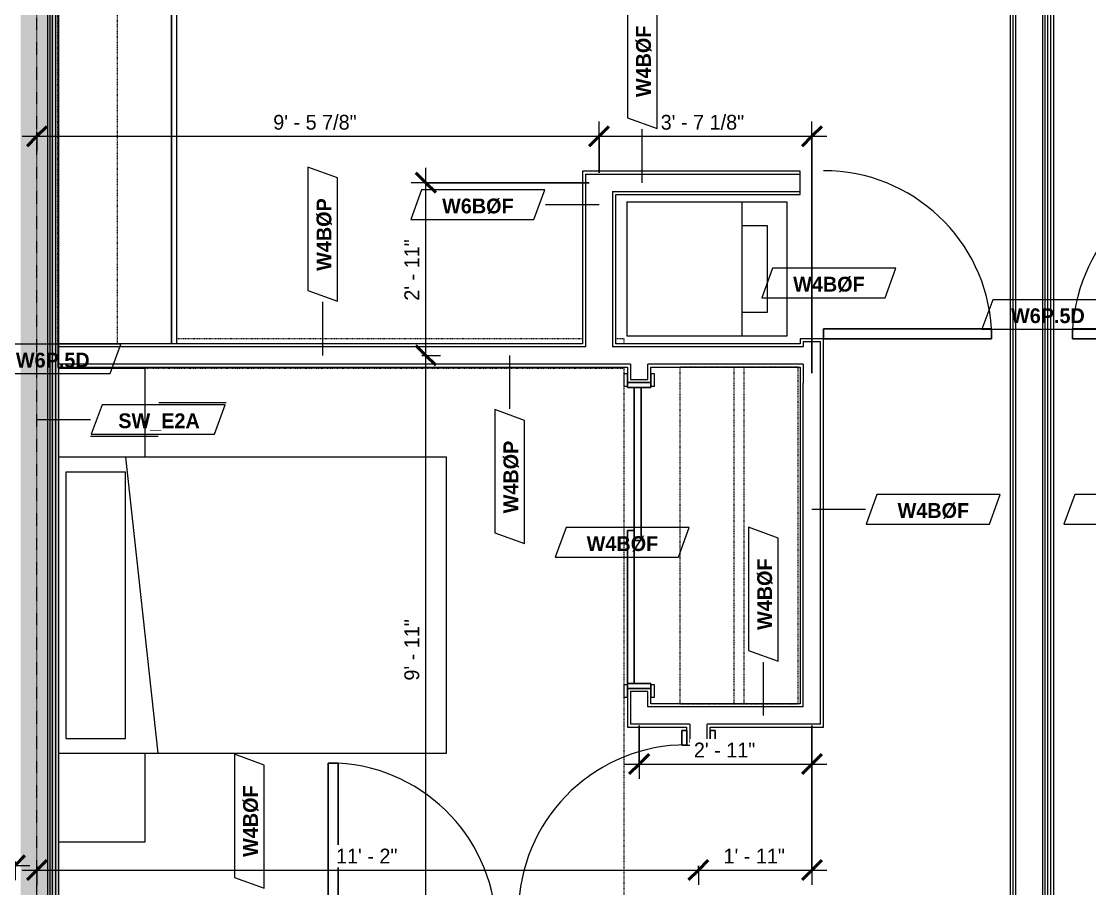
# Model space of a CAD drawing. Header units: inches. Extents: x -4010 to -1814, y 9846 to 12241.
# Drawn here: x -3341.9 to -3125.5, y 11808.7 to 11984.5 of the extents above; entities that cross this region are included whole.
import ezdxf

# ---------------------------------------------------------------- set-up
doc = ezdxf.new("R2010")
doc.units = ezdxf.units.IN
doc.header["$MEASUREMENT"] = 0
doc.linetypes.add('Dash', pattern=[0.25, 0.125, -0.125])
doc.linetypes.add('Dash 3_32_', pattern=[0.1875, 0.09375, -0.09375])
for name, color, linetype, lineweight in [('0-1', 7, 'Continuous', 5), ('A-ANNO-DIMS', 211, 'Continuous', 9), ('A-ANNO-DIMS-32', 211, 'Continuous', 9), ('A-DETL-1', 90, 'Dash 3_32_', 18), ('A-DOOR-3', 31, 'Continuous', 9), ('A-DOOR-4', 31, 'Continuous', 30), ('A-DOOR-FRAM-3', 31, 'Continuous', 30), ('A-WALL', 113, 'Continuous', 18), ('A-WALL-2', 250, 'Continuous', 18), ('A-WALL-3', 113, 'Continuous', 9), ('A-WALL-IDEN', 211, 'Continuous', 9), ('I-FURN', 30, 'Continuous', 9), ('I-FURN-HDLN', 30, 'Dash', 9), ('I-WALL-2', 241, 'Continuous', 5), ('I-WALL-3', 7, 'Continuous', 9), ('P-SANR-FIXT', 6, 'Continuous', 9), ('Q-CASE', 31, 'Continuous', 9), ('Q-CASE-HDLN', 31, 'Dash', 9)]:
    doc.layers.add(name, color=color, linetype=linetype, lineweight=lineweight)
doc.styles.add('Century Gothic', font='ufonts.com_century-gothic.ttf', dxfattribs={"height": 3})
doc.styles.add('Century Gothic_B_1', font='GOTHICB.TTF', dxfattribs={"height": 3})
doc.dimstyles.new('OD_1__HACK_2', dxfattribs={"dimscale": 12, "dimtxt": 3.132505, "dimasz": 0.333333, "dimexe": 0.25, "dimexo": 0.166667, "dimgap": 0.041667, "dimtad": 1, "dimdec": 4, "dimrnd": 0.0625, "dimzin": 3, "dimdsep": 46, "dimlunit": 4, "dimtxsty": 'Century Gothic', "dimblk1": 'OBLIQUE', "dimblk2": 'OBLIQUE', "dimsah": 1, "dimcen": 0.09, "dimdle": 0.25, "dimazin": 0, "dimtfac": 1, "dimtdec": 4, "dimtix": 1, "dimtmove": 0, "dimatfit": 3, "dimfxl": 1, "dimtvp": 1, "dimtfill": 1, "dimfrac": 2, "dimtolj": 1, "dimtzin": 0, "dimarcsym": 2})

# ---------------------------------------------------------------- blocks, each defined once
blk = doc.blocks.new('CTR - 1st Phase - Common Walls_rvt-1-UNIT PLANS - 2ND _ 3RD FLOOR')
at = {"layer": 'I-WALL-2'}
for points in [[(-3342.04, 11724.74), (-3336.54, 11724.74), (-3336.54, 12110.34), (-3342.04, 12110.34), (-3342.04, 11725.36)], [(-3336.54, 11724.74), (-3336.04, 11724.74), (-3336.04, 12110.34), (-3336.54, 12110.34), (-3336.54, 11725.36)], [(-3336.04, 11724.74), (-3335.54, 11724.74), (-3335.54, 12110.34), (-3336.04, 12110.34), (-3336.04, 11725.36)], [(-3335.54, 11724.74), (-3334.91, 11724.74), (-3334.91, 12110.34), (-3335.54, 12110.34), (-3335.54, 11725.36)], [(-3334.91, 11725.36), (-3334.29, 11725.36), (-3334.29, 12110.34), (-3334.91, 12110.34), (-3334.91, 11726.32)]]:
    blk.add_hatch(color=256, dxfattribs=at).paths.add_polyline_path(points, flags=0)
at = {"layer": 'A-WALL-2'}
for p, q in [((-3336.54, 11725.36), (-3336.54, 12110.34)), ((-3336.04, 11725.36), (-3336.04, 12110.34)), ((-3335.54, 11725.36), (-3335.54, 12110.34)), ((-3334.91, 11725.36), (-3334.91, 12110.34)), ((-3140.94, 11743.36), (-3140.94, 12110.34)), ((-3140.44, 11743.36), (-3140.44, 12110.34)), ((-3134.94, 11743.36), (-3134.94, 12110.34)), ((-3134.44, 11743.36), (-3134.44, 12110.34)), ((-3133.94, 11743.36), (-3133.94, 12110.34)), ((-3133.31, 11743.36), (-3133.31, 12110.34))]:
    blk.add_line(p, q, dxfattribs=at)
at = {"layer": 'I-WALL-3'}
for p, q in [((-3334.29, 11761.49), (-3334.29, 12110.34)), ((-3141.56, 12110.34), (-3141.56, 11743.36)), ((-3132.69, 11743.36), (-3132.69, 12110.34))]:
    blk.add_line(p, q, dxfattribs=at)
blk = doc.blocks.new('SWING - SINGLE - FLUSH - 34_ x 80_ - OFFSET PIVOT DOOR AT WASHER_DRYER-3630089-UNIT PLANS - 2ND _ 3RD FLOOR')
at = {"layer": 'A-DOOR-3'}
blk.add_arc((17, -2.37), 34.07, 180, 266.6343, dxfattribs=at)
at = {"layer": 'A-DOOR-4'}
for p, q in [((15, -2.37), (15, -36.38)), ((17, -2.37), (15, -2.37)), ((17, -2.37), (17, -36.38)), ((17, -36.38), (15, -36.38))]:
    blk.add_line(p, q, dxfattribs=at)
blk = doc.blocks.new('SLIDING - FLUSH - 5-0 x 6-8-3934327-UNIT PLANS - 2ND _ 3RD FLOOR')
at = {"layer": 'A-DOOR-3'}
for p, q in [((-30.25, 3), (-32.75, 3)), ((-32.75, 3), (-32.75, 2.25)), ((-32.75, 2.25), (-30.25, 2.25)), ((-30.25, 2.25), (-30.25, 3)), ((30.25, 3), (30.25, 2.25)), ((32.75, 3), (30.25, 3)), ((30.25, 2.25), (32.75, 2.25)), ((32.75, 2.25), (32.75, 3)), ((-30.25, -2.5), (-32.75, -2.5)), ((-32.75, -2.5), (-32.75, -3.25)), ((-32.75, -3.25), (-30.25, -3.25)), ((-30.25, -3.25), (-30.25, -2.5)), ((32.75, -2.5), (30.25, -2.5)), ((30.25, -2.5), (30.25, -3.25)), ((30.25, -3.25), (32.75, -3.25)), ((32.75, -3.25), (32.75, -2.5))]:
    blk.add_line(p, q, dxfattribs=at)
at = {"layer": 'A-DOOR-4'}
for p, q in [((1, 2.25), (-30, 2.25)), ((-30, 2.25), (-30, 0.88)), ((1, 0.88), (1, 2.25)), ((-30, 0.88), (1, 0.88)), ((30, 0.88), (-1, 0.88)), ((-1, 0.88), (-1, -0.5)), ((30, -0.5), (30, 0.88)), ((-1, -0.5), (30, -0.5))]:
    blk.add_line(p, q, dxfattribs=at)
at = {"layer": 'A-DOOR-FRAM-3'}
for p, q in [((-30, 2.25), (-31, 2.25)), ((-31, 2.25), (-31, -2.5)), ((-30, -2.5), (-30, 2.25)), ((31, 2.25), (30, 2.25)), ((30, 2.25), (30, -2.5)), ((31, -2.5), (31, 2.25)), ((-31, -2.5), (-30, -2.5)), ((30, -2.5), (31, -2.5))]:
    blk.add_line(p, q, dxfattribs=at)
blk = doc.blocks.new('SWING - SINGLE - FLUSH - 2-10 x 6-8 - PRIVACY-3199405-UNIT PLANS - 2ND _ 3RD FLOOR')
at = {"layer": 'A-DOOR-3'}
blk.add_arc((17, -2.37), 34.07, 180, 266.6343, dxfattribs=at)
at = {"layer": 'A-DOOR-4'}
for p, q in [((15, -2.37), (15, -36.38)), ((17, -2.37), (15, -2.37)), ((17, -2.37), (17, -36.38)), ((17, -36.38), (15, -36.38))]:
    blk.add_line(p, q, dxfattribs=at)
at = {"layer": 'A-DOOR-FRAM-3'}
for p, q in [((-20, 2.38), (-20, 3.38)), ((-20, 3.38), (-17, 3.38)), ((-17, 2.38), (-20, 2.38)), ((-17, 3.38), (-17, 2.38)), ((17, 2.38), (17, 3.38)), ((17, 3.38), (20, 3.38)), ((20, 2.38), (17, 2.38)), ((20, 3.38), (20, 2.38)), ((-20, -2.37), (-17, -2.37)), ((-20, -3.37), (-20, -2.37)), ((-17, -3.37), (-20, -3.37)), ((-17, -2.37), (-17, -3.37)), ((17, -2.37), (20, -2.37)), ((17, -3.37), (17, -2.37)), ((20, -3.37), (17, -3.37)), ((20, -2.37), (20, -3.37))]:
    blk.add_line(p, q, dxfattribs=at)
blk = doc.blocks.new('OD_CW_Closet - OD_CW_Closet-3786619-UNIT PLANS - 2ND _ 3RD FLOOR')
at = {"layer": 'Q-CASE-HDLN'}
for p, q in [((68.99, 24), (0.74, 24)), ((0.74, 24), (0.74, 0)), ((68.99, 0), (68.99, 24)), ((0.74, 13), (68.99, 13)), ((0.74, 11), (68.99, 11)), ((0.74, 0), (68.99, 0))]:
    blk.add_line(p, q, dxfattribs=at)
blk = doc.blocks.new('SWING - SINGLE - FLUSH - 34_ x 80_ - OFFSET PIVOT DOOR AT WASHER_DRYER-3629691-UNIT PLANS - 2ND _ 3RD FLOOR')
at = {"layer": 'A-DOOR-3'}
blk.add_arc((17, 2.37), 34.07, 93.3657, 180, dxfattribs=at)
at = {"layer": 'A-DOOR-4'}
for p, q in [((15, 2.37), (15, 36.38)), ((17, 36.38), (15, 36.38)), ((17, 2.37), (17, 36.38)), ((17, 2.37), (15, 2.37))]:
    blk.add_line(p, q, dxfattribs=at)
blk = doc.blocks.new('Bed-Standard - Queen 60_ x 79_-1242961-UNIT PLANS - 2ND _ 3RD FLOOR')
at = {"layer": 'I-FURN'}
for p, q in [((-19.31, 37.2), (-19.31, -41.3)), ((40.69, -41.3), (40.69, 37.2)), ((-16.31, 35.7), (-16.31, 23.7)), ((-16.31, 35.7), (37.69, 35.7)), ((37.69, 35.7), (37.69, 23.7)), ((40.69, 23.7), (-19.31, 17.13)), ((-16.31, 23.7), (37.69, 23.7)), ((-19.31, -41.3), (40.69, -41.3))]:
    blk.add_line(p, q, dxfattribs=at)
at = {"layer": 'I-FURN-HDLN'}
for p, q in [((58.69, -77.3), (58.69, 37.2)), ((64.69, -68.86), (64.69, 13.39)), ((-55.31, -17.36), (-55.31, -51.36)), ((64.69, -77.3), (64.69, -75.61)), ((-55.31, -77.3), (-7.94, -77.3)), ((-5.44, -77.3), (55.06, -77.3)), ((57.56, -77.3), (58.94, -77.3)), ((63.69, -77.3), (64.69, -77.3))]:
    blk.add_line(p, q, dxfattribs=at)
blk = doc.blocks.new('Stacked Washer and Dryer - 26_x25_ - Private-3627842-UNIT PLANS - 2ND _ 3RD FLOOR')
at = {"layer": 'P-SANR-FIXT'}
for p, q in [((0, 13.625), (32.4375, 13.625)), ((0, 13.625), (0, -13.625)), ((23.34375, -13.625), (23.34375, 13.625)), ((32.4375, 13.625), (32.4375, -13.625)), ((28.53125, 8.75), (23.34375, 8.75)), ((28.53125, -8.75), (28.53125, 8.75)), ((23.34375, -8.75), (28.53125, -8.75)), ((32.4375, -13.625), (0, -13.625))]:
    blk.add_line(p, q, dxfattribs=at)
blk = doc.blocks.new('Table-Night Stand - 18_ x 18_ x 24_-V38-UNIT PLANS - 2ND _ 3RD FLOOR')
at = {"layer": 'I-FURN'}
for p, q in [((18.15, 0), (18.15, 17.5)), ((0.15, 0), (18.15, 0))]:
    blk.add_line(p, q, dxfattribs=at)
blk = doc.blocks.new('Table-Night Stand - 18_ x 18_ x 24_-V39-UNIT PLANS - 2ND _ 3RD FLOOR')
at = {"layer": 'I-FURN'}
for p, q in [((0.15, 17.5), (0.15, 0)), ((0.15, 0), (18.15, 0))]:
    blk.add_line(p, q, dxfattribs=at)
blk = doc.blocks.new('OD_CW_Base Cabinet - OD_CW_Base Cabinet-3857764-UNIT PLANS - 2ND _ 3RD FLOOR')
at = {"layer": 'Q-CASE'}
for p, q in [((0.74, 0), (191.34, 0)), ((0.74, 0), (191.34, 0)), ((191.34, -1), (0.74, -1)), ((0.74, -1), (191.34, -1))]:
    blk.add_line(p, q, dxfattribs=at)
blk = doc.blocks.new('OD_CW_Upper Cabinet - OD_CW_Upper Cabinet-3856839-UNIT PLANS - 2ND _ 3RD FLOOR')
at = {"layer": 'Q-CASE-HDLN'}
for p, q in [((0.74, -24), (0.74, -12)), ((0.74, -12), (191.34, -12)), ((191.34, -12), (191.34, -24)), ((191.34, -24), (0.74, -24))]:
    blk.add_line(p, q, dxfattribs=at)
blk = doc.blocks.new('DIMBLOCK187-UNIT PLANS - 2ND _ 3RD FLOOR')
at = {"layer": 'A-ANNO-DIMS-32', "lineweight": 50}
for p, q in [((-3259.94, 11916.74), (-3261.94, 11918.74)), ((-3259.94, 11916.74), (-3257.94, 11914.74)), ((-3259.94, 11797.74), (-3261.94, 11799.74)), ((-3259.94, 11797.74), (-3257.94, 11795.74))]:
    blk.add_line(p, q, dxfattribs=at)
at = {"layer": 'A-ANNO-DIMS-32'}
for p, q in [((-3260.77, 11916.74), (-3256.94, 11916.74)), ((-3259.94, 11916.74), (-3260.77, 11916.74)), ((-3259.94, 11797.74), (-3259.94, 11916.74)), ((-3260.77, 11797.74), (-3256.94, 11797.74)), ((-3259.94, 11797.74), (-3260.77, 11797.74))]:
    blk.add_line(p, q, dxfattribs=at)
at = {"layer": 'A-ANNO-DIMS-32', "color": 0, "insert": (-3264.29, 11850.83), "char_height": 3, "width": 15.394, "attachment_point": 1, "rotation": 90, "line_spacing_factor": 0.984502, "style": 'Century Gothic', "bg_fill": 3, "box_fill_scale": 1.25, "bg_fill_color": 256, "bg_fill_true_color": 13158600, "bg_fill_transparency": 0}
blk.add_mtext('9\' - 11"', dxfattribs=at)
blk = doc.blocks.new('_Oblique')
at = {"color": 0, "linetype": 'ByBlock', "lineweight": -2}
blk.add_line((-0.5, -0.5), (0.5, 0.5), dxfattribs=at)
blk = doc.blocks.new('DIMBLOCK188-UNIT PLANS - 2ND _ 3RD FLOOR')
at = {"layer": 'A-ANNO-DIMS-32', "lineweight": 50}
for p, q in [((-3259.94, 11951.74), (-3261.94, 11953.74)), ((-3259.94, 11951.74), (-3257.94, 11949.74)), ((-3259.94, 11916.74), (-3261.94, 11918.74)), ((-3259.94, 11916.74), (-3257.94, 11914.74))]:
    blk.add_line(p, q, dxfattribs=at)
at = {"layer": 'A-ANNO-DIMS-32'}
for p, q in [((-3259.94, 11916.74), (-3259.94, 11954.74)), ((-3226.85, 11951.74), (-3262.94, 11951.74)), ((-3259.94, 11951.74), (-3226.85, 11951.74)), ((-3260.77, 11916.74), (-3256.94, 11916.74)), ((-3259.94, 11916.74), (-3260.77, 11916.74))]:
    blk.add_line(p, q, dxfattribs=at)
at = {"layer": 'A-ANNO-DIMS-32', "color": 0, "insert": (-3264.29, 11927.83), "char_height": 3, "width": 15.394, "attachment_point": 1, "rotation": 90, "line_spacing_factor": 0.984502, "style": 'Century Gothic', "bg_fill": 3, "box_fill_scale": 1.25, "bg_fill_color": 256, "bg_fill_true_color": 13158600, "bg_fill_transparency": 0}
blk.add_mtext('2\' - 11"', dxfattribs=at)
blk = doc.blocks.new('DIMBLOCK189-UNIT PLANS - 2ND _ 3RD FLOOR')
at = {"layer": 'A-ANNO-DIMS-32'}
for p, q in [((-3216.72, 11841.74), (-3216.72, 11830.91)), ((-3216.72, 11833.91), (-3216.72, 11841.74)), ((-3181.72, 11841.74), (-3181.72, 11830.91)), ((-3181.72, 11833.91), (-3181.72, 11841.74)), ((-3219.72, 11833.91), (-3178.72, 11833.91))]:
    blk.add_line(p, q, dxfattribs=at)
at = {"layer": 'A-ANNO-DIMS-32', "lineweight": 50}
for p, q in [((-3216.72, 11833.91), (-3214.72, 11835.91)), ((-3181.72, 11833.91), (-3179.72, 11835.91)), ((-3216.72, 11833.91), (-3218.72, 11831.91)), ((-3181.72, 11833.91), (-3183.72, 11831.91))]:
    blk.add_line(p, q, dxfattribs=at)
at = {"layer": 'A-ANNO-DIMS-32', "color": 0, "insert": (-3205.64, 11838.25), "char_height": 3, "width": 15.394, "attachment_point": 1, "line_spacing_factor": 0.984502, "style": 'Century Gothic', "bg_fill": 3, "box_fill_scale": 1.25, "bg_fill_color": 256, "bg_fill_true_color": 13158600, "bg_fill_transparency": 0}
blk.add_mtext('2\' - 11"', dxfattribs=at)
blk = doc.blocks.new('DIMBLOCK190-UNIT PLANS - 2ND _ 3RD FLOOR')
at = {"layer": 'A-ANNO-DIMS-32'}
for p, q in [((-3224.85, 11953.74), (-3224.85, 11964.16)), ((-3338.72, 11961.98), (-3338.72, 11958.16)), ((-3338.72, 11961.16), (-3338.72, 11961.98)), ((-3341.72, 11961.16), (-3224.85, 11961.16)), ((-3224.85, 11961.16), (-3224.85, 11953.74))]:
    blk.add_line(p, q, dxfattribs=at)
at = {"layer": 'A-ANNO-DIMS-32', "lineweight": 50}
for p, q in [((-3338.72, 11961.16), (-3336.72, 11963.16)), ((-3224.85, 11961.16), (-3222.85, 11963.16)), ((-3338.72, 11961.16), (-3340.72, 11959.16)), ((-3224.85, 11961.16), (-3226.85, 11959.16))]:
    blk.add_line(p, q, dxfattribs=at)
at = {"layer": 'A-ANNO-DIMS-32', "color": 0, "insert": (-3290.86, 11965.5), "char_height": 3, "width": 21.7784, "attachment_point": 1, "line_spacing_factor": 0.984502, "style": 'Century Gothic', "bg_fill": 3, "box_fill_scale": 1.25, "bg_fill_color": 256, "bg_fill_true_color": 13158600, "bg_fill_transparency": 0}
blk.add_mtext('9\' - 5 7/8"', dxfattribs=at)
blk = doc.blocks.new('DIMBLOCK191-UNIT PLANS - 2ND _ 3RD FLOOR')
at = {"layer": 'A-ANNO-DIMS-32'}
for p, q in [((-3224.85, 11953.74), (-3224.85, 11964.16)), ((-3181.72, 11913.12), (-3181.72, 11964.16)), ((-3224.85, 11961.16), (-3178.72, 11961.16)), ((-3224.85, 11961.16), (-3224.85, 11953.74)), ((-3181.72, 11961.16), (-3181.72, 11913.12))]:
    blk.add_line(p, q, dxfattribs=at)
at = {"layer": 'A-ANNO-DIMS-32', "lineweight": 50}
for p, q in [((-3224.85, 11961.16), (-3222.85, 11963.16)), ((-3181.72, 11961.16), (-3179.72, 11963.16)), ((-3224.85, 11961.16), (-3226.85, 11959.16)), ((-3181.72, 11961.16), (-3183.72, 11959.16))]:
    blk.add_line(p, q, dxfattribs=at)
at = {"layer": 'A-ANNO-DIMS-32', "color": 0, "insert": (-3212.36, 11965.5), "char_height": 3, "width": 21.7784, "attachment_point": 1, "line_spacing_factor": 0.984502, "style": 'Century Gothic', "bg_fill": 3, "box_fill_scale": 1.25, "bg_fill_color": 256, "bg_fill_true_color": 13158600, "bg_fill_transparency": 0}
blk.add_mtext('3\' - 7 1/8"', dxfattribs=at)
blk = doc.blocks.new('DIMBLOCK192-UNIT PLANS - 2ND _ 3RD FLOOR')
at = {"layer": 'A-ANNO-DIMS-32', "lineweight": 50}
for p, q in [((-3338.72, 11812.42), (-3336.72, 11814.42)), ((-3204.72, 11812.42), (-3202.72, 11814.42)), ((-3338.72, 11812.42), (-3340.72, 11810.42)), ((-3204.72, 11812.42), (-3206.72, 11810.42))]:
    blk.add_line(p, q, dxfattribs=at)
at = {"layer": 'A-ANNO-DIMS-32'}
for p, q in [((-3341.72, 11812.42), (-3204.72, 11812.42)), ((-3338.72, 11813.25), (-3338.72, 11809.42)), ((-3338.72, 11812.42), (-3338.72, 11813.25)), ((-3204.72, 11813.25), (-3204.72, 11809.42)), ((-3204.72, 11812.42), (-3204.72, 11813.25))]:
    blk.add_line(p, q, dxfattribs=at)
at = {"layer": 'A-ANNO-DIMS-32', "color": 0, "insert": (-3278.14, 11816.76), "char_height": 3, "width": 15.394, "attachment_point": 1, "line_spacing_factor": 0.984502, "style": 'Century Gothic', "bg_fill": 3, "box_fill_scale": 1.25, "bg_fill_color": 256, "bg_fill_true_color": 13158600, "bg_fill_transparency": 0}
blk.add_mtext('11\' - 2"', dxfattribs=at)
blk = doc.blocks.new('DIMBLOCK193-UNIT PLANS - 2ND _ 3RD FLOOR')
at = {"layer": 'A-ANNO-DIMS-32'}
for p, q in [((-3181.72, 11841.74), (-3181.72, 11809.42)), ((-3181.72, 11812.42), (-3181.72, 11841.74)), ((-3204.72, 11813.25), (-3204.72, 11809.42)), ((-3204.72, 11812.42), (-3204.72, 11813.25)), ((-3204.72, 11812.42), (-3178.72, 11812.42))]:
    blk.add_line(p, q, dxfattribs=at)
at = {"layer": 'A-ANNO-DIMS-32', "lineweight": 50}
for p, q in [((-3204.72, 11812.42), (-3202.72, 11814.42)), ((-3181.72, 11812.42), (-3179.72, 11814.42)), ((-3204.72, 11812.42), (-3206.72, 11810.42)), ((-3181.72, 11812.42), (-3183.72, 11810.42))]:
    blk.add_line(p, q, dxfattribs=at)
at = {"layer": 'A-ANNO-DIMS-32', "color": 0, "insert": (-3199.64, 11816.76), "char_height": 3, "width": 15.394, "attachment_point": 1, "line_spacing_factor": 0.984502, "style": 'Century Gothic', "bg_fill": 3, "box_fill_scale": 1.25, "bg_fill_color": 256, "bg_fill_true_color": 13158600, "bg_fill_transparency": 0}
blk.add_mtext('1\' - 11"', dxfattribs=at)
blk = doc.blocks.new('DIMBLOCK207-UNIT PLANS - 2ND _ 3RD FLOOR')
at = {"layer": 'A-ANNO-DIMS-32', "lineweight": 50}
for p, q in [((-3367.16, 11813.35), (-3365.16, 11815.35)), ((-3343.16, 11813.35), (-3341.16, 11815.35)), ((-3367.16, 11813.35), (-3369.16, 11811.35)), ((-3343.16, 11813.35), (-3345.16, 11811.35))]:
    blk.add_line(p, q, dxfattribs=at)
at = {"layer": 'A-ANNO-DIMS-32'}
for p, q in [((-3370.16, 11813.35), (-3340.16, 11813.35)), ((-3367.16, 11814.18), (-3367.16, 11810.35)), ((-3367.16, 11813.35), (-3367.16, 11814.18)), ((-3343.16, 11814.18), (-3343.16, 11810.35)), ((-3343.16, 11813.35), (-3343.16, 11814.18))]:
    blk.add_line(p, q, dxfattribs=at)
at = {"layer": 'A-ANNO-DIMS-32', "color": 0, "insert": (-3360.4, 11817.7), "char_height": 3, "width": 12.5897, "attachment_point": 1, "line_spacing_factor": 0.984502, "style": 'Century Gothic', "bg_fill": 3, "box_fill_scale": 1.25, "bg_fill_color": 256, "bg_fill_true_color": 13158600, "bg_fill_transparency": 0}
blk.add_mtext('2\' - 0"', dxfattribs=at)
blk = doc.blocks.new('Wall Tag - Arch Wall-3956453-UNIT PLANS - 2ND _ 3RD FLOOR')
at = {"layer": 'A-WALL-IDEN'}
for p, q in [((-0.3561, 0.0937), (-0.4244, -0.0937)), ((0.4244, 0.0937), (-0.3561, 0.0937)), ((0.3561, -0.0937), (0.4244, 0.0937)), ((-0.4244, -0.0937), (0.3561, -0.0937))]:
    blk.add_line(p, q, dxfattribs=at)
blk = doc.blocks.new('Wall Tag - Shear Wall-3956451-UNIT PLANS - 2ND _ 3RD FLOOR')
at = {"layer": 'A-WALL-IDEN'}
for p, q in [((-0.3561, 0.0937), (-0.4244, -0.0937)), ((0.4244, 0.0937), (-0.3561, 0.0937)), ((0.4291, 0.1068), (0.0033, 0.1068)), ((0.3561, -0.0937), (0.4244, 0.0937)), ((0, -0.1068), (-0.4291, -0.1068)), ((-0.4244, -0.0937), (0.3561, -0.0937))]:
    blk.add_line(p, q, dxfattribs=at)

msp = doc.modelspace()

# ---------------------------------------------------------------- linework, layer by layer
at = {"layer": 'A-DETL-1'}
msp.add_line((-3338.72374, 11725.3644), (-3338.72374, 12079.3644), dxfattribs=at)
at = {"layer": 'A-WALL'}
for p, q in [((-3227.59874, 11953.4894), (-3184.09874, 11953.4894)), ((-3227.59874, 11953.4894), (-3227.59874, 11918.4894)), ((-3222.09874, 11949.9894), (-3184.09874, 11949.9894)), ((-3222.09874, 11949.9894), (-3222.09874, 11918.4894)), ((-3227.59874, 11918.4894), (-3334.47374, 11918.4894)), ((-3183.47374, 11918.4894), (-3222.09874, 11918.4894)), ((-3183.47374, 11919.4894), (-3183.47374, 11918.4894)), ((-3179.97374, 11919.4894), (-3183.47374, 11919.4894)), ((-3179.97374, 11911.11899), (-3179.97374, 11919.4894)), ((-3218.47374, 11914.9894), (-3334.47374, 11914.9894)), ((-3218.47374, 11914.9894), (-3218.47374, 11911.8644)), ((-3214.97374, 11911.8644), (-3214.97374, 11914.9894)), ((-3183.47374, 11914.9894), (-3214.97374, 11914.9894)), ((-3183.47374, 11914.9894), (-3183.47374, 11911.11899)), ((-3218.47374, 11911.8644), (-3214.97374, 11911.8644)), ((-3183.47374, 11845.4894), (-3183.47374, 11911.11899)), ((-3179.97374, 11841.9894), (-3179.97374, 11911.11899)), ((-3214.97374, 11848.6144), (-3218.47374, 11848.6144)), ((-3218.47374, 11848.6144), (-3218.47374, 11841.9894)), ((-3214.97374, 11845.4894), (-3214.97374, 11848.6144)), ((-3183.47374, 11845.4894), (-3214.97374, 11845.4894)), ((-3206.47374, 11841.9894), (-3218.47374, 11841.9894)), ((-3206.47374, 11841.9894), (-3206.47374, 11838.3644)), ((-3202.97374, 11838.3644), (-3202.97374, 11841.9894)), ((-3179.97374, 11841.9894), (-3202.97374, 11841.9894)), ((-3206.47374, 11838.3644), (-3202.97374, 11838.3644))]:
    msp.add_line(p, q, dxfattribs=at)
at = {"layer": 'A-WALL-3'}
for p, q in [((-3184.09874, 11954.1144), (-3228.22374, 11954.1144)), ((-3228.22374, 11954.1144), (-3228.22374, 11919.1144)), ((-3184.09874, 11949.3644), (-3184.09874, 11954.1144)), ((-3221.47374, 11949.3644), (-3184.09874, 11949.3644)), ((-3221.47374, 11919.1144), (-3221.47374, 11949.3644)), ((-3228.22374, 11919.1144), (-3334.47374, 11919.1144)), ((-3334.47374, 11919.1144), (-3334.47374, 11914.3644)), ((-3184.09874, 11919.1144), (-3221.47374, 11919.1144)), ((-3184.09874, 11920.1144), (-3184.09874, 11919.1144)), ((-3179.34874, 11920.1144), (-3184.09874, 11920.1144)), ((-3179.34874, 11911.11899), (-3179.34874, 11920.1144)), ((-3334.47374, 11914.3644), (-3219.09874, 11914.3644)), ((-3219.09874, 11914.3644), (-3219.09874, 11911.2394)), ((-3214.34874, 11911.2394), (-3214.34874, 11914.3644)), ((-3214.34874, 11914.3644), (-3184.09874, 11914.3644)), ((-3184.09874, 11914.3644), (-3184.09874, 11911.11899)), ((-3219.09874, 11911.2394), (-3214.34874, 11911.2394)), ((-3184.09874, 11911.11899), (-3184.09874, 11846.1144)), ((-3179.34874, 11841.3644), (-3179.34874, 11911.11899)), ((-3214.34874, 11849.2394), (-3219.09874, 11849.2394)), ((-3219.09874, 11849.2394), (-3219.09874, 11841.3644)), ((-3214.34874, 11846.1144), (-3214.34874, 11849.2394)), ((-3184.09874, 11846.1144), (-3214.34874, 11846.1144)), ((-3219.09874, 11841.3644), (-3207.09874, 11841.3644)), ((-3207.09874, 11841.3644), (-3207.09874, 11837.7394)), ((-3202.34874, 11837.7394), (-3202.34874, 11841.3644)), ((-3202.34874, 11841.3644), (-3179.34874, 11841.3644)), ((-3207.09874, 11837.7394), (-3202.34874, 11837.7394))]:
    msp.add_line(p, q, dxfattribs=at)
at = {"layer": 'A-WALL-IDEN'}
for p, q in [((-3280.83517, 11916.7394), (-3280.83517, 11927.58255)), ((-3338.72374, 11903.74368), (-3327.88058, 11903.74368)), ((-3181.72374, 11885.55572), (-3170.88058, 11885.55572))]:
    msp.add_line(p, q, dxfattribs=at)

# ---------------------------------------------------------------- block references
at = {"layer": '0-1'}
msp.add_blockref('CTR - 1st Phase - Common Walls_rvt-1-UNIT PLANS - 2ND _ 3RD FLOOR', (0, 0), dxfattribs=at)
at = {"layer": 'A-DOOR-3'}
for name, p, rotation in [('SWING - SINGLE - FLUSH - 34_ x 80_ - OFFSET PIVOT DOOR AT WASHER_DRYER-3629691-UNIT PLANS - 2ND _ 3RD FLOOR', (-3181.72374, 11937.1144), 269.99999999998), ('SWING - SINGLE - FLUSH - 34_ x 80_ - OFFSET PIVOT DOOR AT WASHER_DRYER-3630089-UNIT PLANS - 2ND _ 3RD FLOOR', (-3092.52374, 11937.1144), 270.00000000002), ('SLIDING - FLUSH - 5-0 x 6-8-3934327-UNIT PLANS - 2ND _ 3RD FLOOR', (-3216.84874, 11880.2394), 90.00000000004458), ('SWING - SINGLE - FLUSH - 2-10 x 6-8 - PRIVACY-3199405-UNIT PLANS - 2ND _ 3RD FLOOR', (-3204.72374, 11820.7394), 270.0000000000324), ('SWING - SINGLE - FLUSH - 2-10 x 6-8 - PRIVACY-3199405-UNIT PLANS - 2ND _ 3RD FLOOR', (-3262.72374, 11797.7394), 180)]:
    msp.add_blockref(name, p, dxfattribs=dict(at, rotation=rotation))
at = {"layer": 'A-WALL-IDEN', "xscale": 31.99999999999999, "yscale": 31.99999999999999, "zscale": 31.99999999999999}
for name, p in [('Wall Tag - Arch Wall-3956453-UNIT PLANS - 2ND _ 3RD FLOOR', (-3133.70572, 11925.0394)), ('Wall Tag - Arch Wall-3956453-UNIT PLANS - 2ND _ 3RD FLOOR', (-3335.30572, 11916.0394)), ('Wall Tag - Shear Wall-3956451-UNIT PLANS - 2ND _ 3RD FLOOR', (-3314.14888, 11903.74368)), ('Wall Tag - Arch Wall-3956453-UNIT PLANS - 2ND _ 3RD FLOOR', (-3157.14888, 11885.55572)), ('Wall Tag - Arch Wall-3956453-UNIT PLANS - 2ND _ 3RD FLOOR', (-3117.0986, 11885.55572)), ('Wall Tag - Arch Wall-3956453-UNIT PLANS - 2ND _ 3RD FLOOR', (-3220.14175, 11878.84506))]:
    msp.add_blockref(name, p, dxfattribs=at)
at = {"layer": 'A-WALL-IDEN', "xscale": 31.99999999999999, "yscale": 31.99999999999999, "zscale": 31.99999999999999, "rotation": 89.99999999999991}
for p in [(-3242.97232, 11892.16454), (-3191.55926, 11868.31426)]:
    msp.add_blockref('Wall Tag - Arch Wall-3956453-UNIT PLANS - 2ND _ 3RD FLOOR', p, dxfattribs=at)
at = {"layer": 'I-FURN', "rotation": 90.00000000002782}
for name, p in [('Bed-Standard - Queen 60_ x 79_-1242961-UNIT PLANS - 2ND _ 3RD FLOOR', (-3297.08274, 11855.42587)), ('Table-Night Stand - 18_ x 18_ x 24_-V38-UNIT PLANS - 2ND _ 3RD FLOOR', (-3316.78765, 11895.9674)), ('Table-Night Stand - 18_ x 18_ x 24_-V39-UNIT PLANS - 2ND _ 3RD FLOOR', (-3316.78765, 11817.9674))]:
    msp.add_blockref(name, p, dxfattribs=at)
at = {"layer": 'P-SANR-FIXT'}
msp.add_blockref('Stacked Washer and Dryer - 26_x25_ - Private-3627842-UNIT PLANS - 2ND _ 3RD FLOOR', (-3219.22374, 11934.2394), dxfattribs=at)
at = {"layer": 'Q-CASE'}
for name, p, rotation in [('OD_CW_Upper Cabinet - OD_CW_Upper Cabinet-3856839-UNIT PLANS - 2ND _ 3RD FLOOR', (-3310.47374, 12110.4521), 269.9999999999841), ('OD_CW_Base Cabinet - OD_CW_Base Cabinet-3857764-UNIT PLANS - 2ND _ 3RD FLOOR', (-3310.47374, 12110.4521), 270.0000000000046), ('OD_CW_Closet - OD_CW_Closet-3786619-UNIT PLANS - 2ND _ 3RD FLOOR', (-3208.51241, 11915.1021), 270.0000000000206)]:
    msp.add_blockref(name, p, dxfattribs=dict(at, rotation=rotation))

# ---------------------------------------------------------------- texts
at = {"layer": 'A-WALL-IDEN', "char_height": 3, "attachment_point": 1, "rotation": 90, "style": 'Century Gothic_B_1'}
for s, insert, width in [('W4BØF', (-3217.35145, 11969.09834), 17.372), ('W4BØP', (-3282.0827, 11933.88416), 17.877), ('W4BØP', (-3244.21986, 11884.73444), 17.877), ('W4BØF', (-3192.80679, 11861.09834), 17.372)]:
    msp.add_mtext(s, dxfattribs=dict(at, insert=insert, width=width))
at = {"layer": 'A-WALL-IDEN', "char_height": 3, "attachment_point": 1, "style": 'Century Gothic_B_1'}
for s, insert, width in [('W6P.5D', (-3141.38148, 11926.28693), 18.483), ('W6P.5D', (-3342.98148, 11917.28693), 18.483), ('SW_E2A', (-3322.24039, 11904.99122), 19.493), ('W4BØF', (-3164.3648, 11886.80325), 17.372), ('W4BØF', (-3227.35767, 11880.09259), 17.372)]:
    msp.add_mtext(s, dxfattribs=dict(at, insert=insert, width=width))

# ---------------------------------------------------------------- next in the draw order: dimensions: what is measured, and where the dimension line sits
at = {"layer": 'A-ANNO-DIMS'}
dim = msp.add_linear_dim(base=(-3259.94024, 11916.7394), p1=(-3262.76867, 11797.7394), p2=(-3262.76867, 11916.7394), angle=90, dimstyle='OD_1__HACK_2', override={"dimpost": '<>', "dimfxl": 119}, dxfattribs=at)
dim.commit()
dim.dimension.update_dxf_attribs({"geometry": 'DIMBLOCK187-UNIT PLANS - 2ND _ 3RD FLOOR', "text_midpoint": (-3262.0157, 11857.2394)})
dim = msp.add_linear_dim(base=(-3181.72374, 11833.90685), p1=(-3216.72374, 11843.7394), p2=(-3181.72374, 11843.7394), dimstyle='OD_1__HACK_2', override={"dimpost": '<>', "dimfxl": 35}, dxfattribs=at)
dim.commit()
dim.dimension.update_dxf_attribs({"geometry": 'DIMBLOCK189-UNIT PLANS - 2ND _ 3RD FLOOR', "text_midpoint": (-3199.22374, 11835.94458)})

# ---------------------------------------------------------------- next in the draw order: dimensions: what is measured, and where the dimension line sits
dim = msp.add_linear_dim(base=(-3259.94024, 11951.7394), p1=(-3262.76867, 11916.7394), p2=(-3224.84874, 11951.7394), angle=90, dimstyle='OD_1__HACK_2', override={"dimpost": '<>', "dimfxl": 51.603502}, dxfattribs=at)
dim.commit()
dim.dimension.update_dxf_attribs({"geometry": 'DIMBLOCK188-UNIT PLANS - 2ND _ 3RD FLOOR', "text_midpoint": (-3261.97797, 11934.2394)})
dim = msp.add_linear_dim(base=(-3204.72374, 11812.41916), p1=(-3338.72374, 11815.24759), p2=(-3204.72374, 11815.24759), dimstyle='OD_1__HACK_2', override={"dimpost": '<>', "dimfxl": 134}, dxfattribs=at)
dim.commit()
dim.dimension.update_dxf_attribs({"geometry": 'DIMBLOCK192-UNIT PLANS - 2ND _ 3RD FLOOR', "text_midpoint": (-3271.72374, 11814.45689)})

# ---------------------------------------------------------------- next in the draw order: linework, layer by layer
at = {"layer": 'A-WALL-IDEN'}
msp.add_line((-3242.97232, 11916.7394), (-3242.97232, 11905.89624), dxfattribs=at)

# ---------------------------------------------------------------- next in the draw order: block references
at = {"layer": 'A-WALL-IDEN', "xscale": 31.99999999999999, "yscale": 31.99999999999999, "zscale": 31.99999999999999}
msp.add_blockref('Wall Tag - Arch Wall-3956453-UNIT PLANS - 2ND _ 3RD FLOOR', (-3249.4236, 11947.28319), dxfattribs=at)
at = {"layer": 'A-WALL-IDEN', "xscale": 31.99999999999999, "yscale": 31.99999999999999, "zscale": 31.99999999999999, "rotation": 89.99999999999991}
msp.add_blockref('Wall Tag - Arch Wall-3956453-UNIT PLANS - 2ND _ 3RD FLOOR', (-3295.71812, 11822.31426), dxfattribs=at)

# ---------------------------------------------------------------- next in the draw order: texts
at = {"layer": 'A-WALL-IDEN', "insert": (-3256.63952, 11948.53073), "char_height": 3, "width": 17.372, "attachment_point": 1, "style": 'Century Gothic_B_1'}
msp.add_mtext('W6BØF', dxfattribs=at)
at = {"layer": 'A-WALL-IDEN', "insert": (-3296.96565, 11815.09834), "char_height": 3, "width": 17.372, "attachment_point": 1, "rotation": 90, "style": 'Century Gothic_B_1'}
msp.add_mtext('W4BØF', dxfattribs=at)

# ---------------------------------------------------------------- next in the draw order: dimensions: what is measured, and where the dimension line sits
at = {"layer": 'A-ANNO-DIMS'}
for base, p1, p2, override, picture, middle in [((-3224.84874, 11961.1563), (-3338.72374, 11963.98473), (-3224.84874, 11951.7394), {"dimpost": '<>', "dimfxl": 114.531497}, 'DIMBLOCK190-UNIT PLANS - 2ND _ 3RD FLOOR', (-3281.78624, 11963.39797)), ((-3181.72374, 11812.41916), (-3204.72374, 11815.24759), (-3181.72374, 11843.7394), {"dimpost": '<>', "dimfxl": 36.616708}, 'DIMBLOCK193-UNIT PLANS - 2ND _ 3RD FLOOR', (-3193.22374, 11814.41916))]:
    dim = msp.add_linear_dim(base=base, p1=p1, p2=p2, dimstyle='OD_1__HACK_2', override=override, dxfattribs=at)
    dim.commit()
    dim.dimension.update_dxf_attribs({"geometry": picture, "text_midpoint": middle})
dim = msp.add_linear_dim(base=(-3343.15665, 11813.35335), p1=(-3367.15665, 11816.18178), p2=(-3343.15665, 11816.18178), angle=0, dimstyle='OD_1__HACK_2', override={"dimpost": '<>', "dimfxl": 24}, dxfattribs=at)
dim.commit()
dim.dimension.update_dxf_attribs({"geometry": 'DIMBLOCK207-UNIT PLANS - 2ND _ 3RD FLOOR', "text_midpoint": (-3355.15665, 11815.42881)})

# ---------------------------------------------------------------- next in the draw order: linework, layer by layer
at = {"layer": 'A-WALL-IDEN'}
msp.add_line((-3191.55926, 11843.7394), (-3191.55926, 11854.58255), dxfattribs=at)

# ---------------------------------------------------------------- next in the draw order: block references
at = {"layer": 'A-WALL-IDEN', "xscale": 31.99999999999999, "yscale": 31.99999999999999, "zscale": 31.99999999999999, "rotation": 89.99999999999991}
msp.add_blockref('Wall Tag - Arch Wall-3956453-UNIT PLANS - 2ND _ 3RD FLOOR', (-3280.83517, 11941.31426), dxfattribs=at)

# ---------------------------------------------------------------- next in the draw order: dimensions: what is measured, and where the dimension line sits
at = {"layer": 'A-ANNO-DIMS'}
dim = msp.add_linear_dim(base=(-3181.72374, 11961.1563), p1=(-3224.84874, 11951.7394), p2=(-3181.72374, 11911.11899), dimstyle='OD_1__HACK_2', override={"dimpost": '<>', "dimfxl": 59.243425}, dxfattribs=at)
dim.commit()
dim.dimension.update_dxf_attribs({"geometry": 'DIMBLOCK191-UNIT PLANS - 2ND _ 3RD FLOOR', "text_midpoint": (-3203.28624, 11963.39797)})

# ---------------------------------------------------------------- next in the draw order: linework, layer by layer
at = {"layer": 'A-WALL-IDEN'}
for p, q in [((-3216.10391, 11951.7394), (-3216.10391, 11962.58255)), ((-3224.84874, 11947.28319), (-3235.69189, 11947.28319))]:
    msp.add_line(p, q, dxfattribs=at)

# ---------------------------------------------------------------- next in the draw order: block references
at = {"layer": 'A-WALL-IDEN', "xscale": 31.99999999999999, "yscale": 31.99999999999999, "zscale": 31.99999999999999, "rotation": 89.99999999999991}
msp.add_blockref('Wall Tag - Arch Wall-3956453-UNIT PLANS - 2ND _ 3RD FLOOR', (-3216.10391, 11976.31426), dxfattribs=at)
at = {"layer": 'A-WALL-IDEN', "xscale": 31.99999999999999, "yscale": 31.99999999999999, "zscale": 31.99999999999999}
msp.add_blockref('Wall Tag - Arch Wall-3956453-UNIT PLANS - 2ND _ 3RD FLOOR', (-3178.30572, 11931.42919), dxfattribs=at)

# ---------------------------------------------------------------- next in the draw order: texts
at = {"layer": 'A-WALL-IDEN', "insert": (-3185.52164, 11932.67672), "char_height": 3, "width": 17.372, "attachment_point": 1, "style": 'Century Gothic_B_1'}
msp.add_mtext('W4BØF', dxfattribs=at)

doc.saveas('drawing.dxf')
